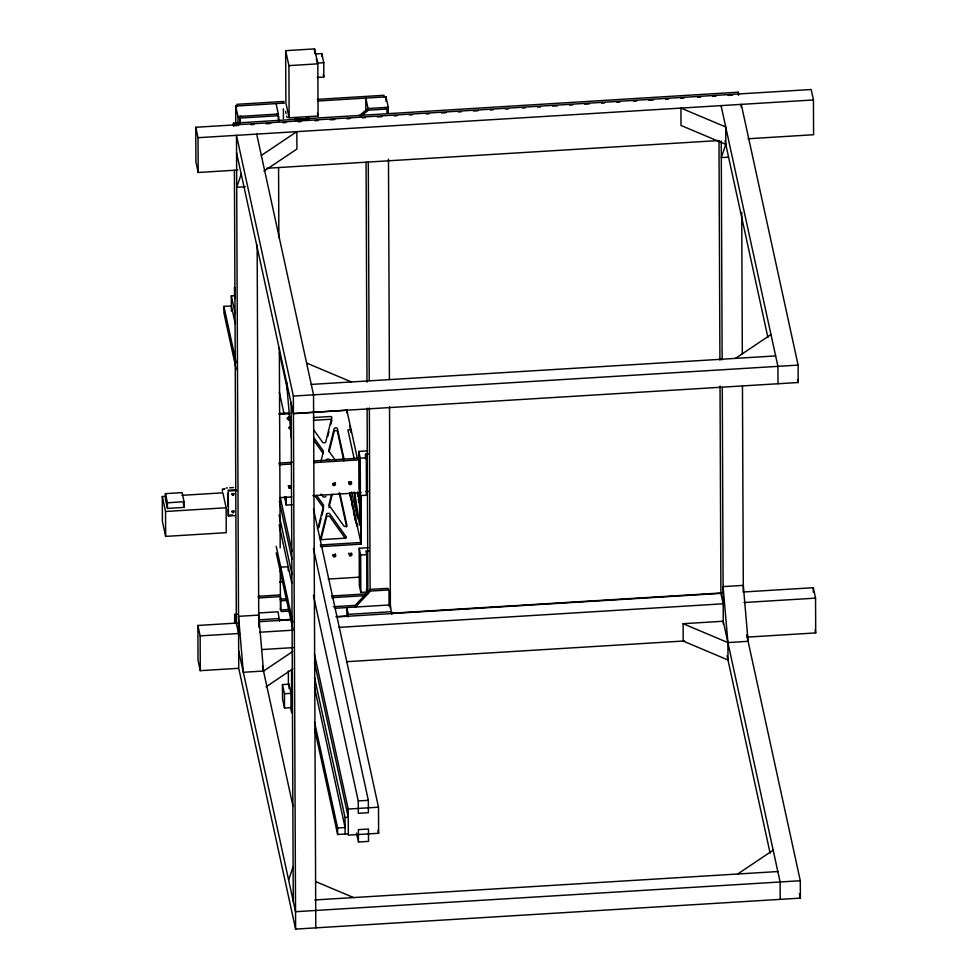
<?xml version="1.0" encoding="UTF-8"?>
<svg xmlns="http://www.w3.org/2000/svg" width="978" height="978" viewBox="0 0 978 978"><rect width="100%" height="100%" fill="white"/><g stroke="black" fill="none" stroke-linecap="round" stroke-linejoin="round"><path stroke-width="1.47" d="M283.498 102.47L283.51 102.238M297.813 119.976L298.828 118.485L298.938 119.842M234.084 511.042L232.935 512.02L231.982 511.005M302.63 119.719L302.997 118.961L303.828 119.377A6.687 3.46 -0.2 0 0 304.341 119.292L305.552 119.243M304.329 119.414L304.317 120.037M297.96 118.155L297.532 119.854M297.556 118.656L297.581 118.595A6.687 3.46 -0.2 0 0 297.984 118.766M223.913 489.012L224.854 488.78L224.023 489.11M320.845 461.579L323.412 451.31A1.614 0.831 -0.2 0 0 323.327 450.919L313.742 437.496M327.874 436.164L328.963 431.824M330.76 424.574L331.848 420.234A1.614 0.831 -0.2 0 0 330.063 419.305L313.425 420.32M329.085 451.885L334.195 431.347A1.614 0.831 -0.2 0 1 335.809 430.613A1.614 0.831 -0.2 0 1 337.398 431.359L343.828 460.846M318.901 527.362L321.09 518.56M321.823 515.626L323.278 509.758M331.493 494.538L328.938 504.807A1.614 0.831 -0.2 0 0 329.024 505.198L343.828 525.956A1.614 0.831 -0.2 0 0 345.711 526.47A1.614 0.831 -0.2 0 0 346.933 525.565L339.867 493.132M320.882 539.954L326.652 516.787A1.614 0.831 -0.2 0 1 328.07 516.054A1.614 0.831 -0.2 0 1 329.769 516.592L345.454 538.597M328.95 507.57L332.239 494.367M306.627 117.837L307.165 118.558M302.691 119.536L302.703 119.475A6.687 3.46 -0.2 0 1 302.165 119.499L301.028 119.45A6.687 3.46 -0.2 0 1 300.503 119.402L300.001 118.876L299.268 119.927M241.224 174.084L236.713 187.311L245.368 186.786M288.608 879.968L293.119 866.74M725.798 144.365L680.994 125.465L680.92 108.081L725.725 126.969L725.798 144.365L721.287 157.592L728.5 157.152M231.969 493.438L232.862 494.636L233.999 493.487M222.495 488.89L222.385 491.286M299.39 119.267L299.427 119.206A6.687 3.46 -0.2 0 1 298.938 119.096M296.615 119.842L296.615 118.326L297.813 118.008M359.415 115.551L367.618 108.888A1.614 1.369 -12.3 0 1 368.669 108.485M360.955 116.26L367.972 110.538A1.614 1.369 -12.3 0 1 369.024 110.135L385.356 109.133A1.614 1.369 -12.3 0 1 386.97 110.416L386.982 113.411M261.346 155.453L296.835 131.639L296.909 149.035L263.95 171.15M263.534 671.079L292.679 651.519M735.493 358.388L770.994 334.562M266.138 686.776L292.752 668.915M737.681 874.014L773.182 850.188M289.512 416.909L288.852 416.995L289.83 416.909M290.111 419.648L288.791 419.55M285.649 50.673L314.574 48.9L317.838 63.839L318.058 116.015L289.133 117.8L285.882 102.849L285.649 50.673L288.913 65.624L289.133 117.8M315.222 53.986L321.786 53.582L323.779 62.702L323.828 77.054L317.275 77.458M317.214 63.105L323.779 62.702M288.913 65.624L317.838 63.839M283.962 101.431L236.982 104.316L237.348 105.966M317.3 99.389L383.963 95.294L384.33 96.956M235.771 124.402L235.686 106.076L284.317 103.093M317.654 101.04L385.98 96.846L388.254 107.287L388.29 113.387M235.686 106.076L237.96 116.504L278.351 114.023L278.375 121.064M388.254 107.287L368.07 108.521L365.796 98.093L365.845 110.306M233.497 126.052L233.485 123.155L738.256 92.189L738.818 94.744M237.788 170.05L198.179 172.483L195.906 162.055L195.759 127.274L811.165 89.511L813.439 99.952L813.586 134.732L748.084 138.754M238.62 125.428L234.048 125.71L233.485 123.155M250.82 124.683L253.877 124.487M266.077 123.741L270.649 123.46M282.85 122.715L285.894 122.531M298.094 121.773L301.151 121.59M314.867 120.746L317.923 120.563M330.124 119.817L334.696 119.536M346.897 118.79L349.941 118.595M362.141 117.849L365.197 117.666M377.398 116.908L381.97 116.639M394.171 115.881L397.215 115.697M409.415 114.952L412.471 114.756M426.188 113.925L429.244 113.729M441.445 112.983L446.017 112.702M458.217 111.957L461.274 111.773M473.462 111.015L478.046 110.734M490.247 109.988L493.291 109.805M505.492 109.059L508.548 108.864M522.264 108.02L525.32 107.837M537.521 107.091L540.565 106.908M552.766 106.15L557.338 105.868M569.538 105.123L572.595 104.939M584.795 104.194L589.367 103.912M601.568 103.167L604.612 102.971M616.812 102.225L619.869 102.042M633.585 101.199L636.641 101.015M648.842 100.257L653.414 99.976M665.615 99.23L668.659 99.047M680.859 98.301L683.915 98.106M697.644 97.262L700.688 97.079M712.889 96.333L715.933 96.15M728.133 95.392L732.718 95.11M195.759 127.274L198.033 137.702L813.439 99.952M266.725 168.277L719.148 140.526M231.383 311.138L231.321 295.882L234.524 295.686L235.185 298.669M236.273 369.537L223.925 312.911L223.901 306.383L231.37 305.931L235.27 323.804M311.261 384.415L775.652 355.919M293.351 396.078L798.109 365.112L798.182 382.508L293.424 413.474L293.351 396.078L236.48 135.294L238.742 668.304L295.613 929.1L800.371 898.134L800.297 880.738L746.691 634.856M279.243 413.449L289.61 412.814M279.048 414.391L289.598 413.743M236.554 152.678L293.424 413.694L346.86 410.222L357.386 458.523M313.412 417.569L330.051 416.542A1.614 0.831 -0.2 0 1 331.835 417.472L325.698 442.093A1.614 0.831 -0.2 0 1 324.28 442.826A1.614 0.831 -0.2 0 1 322.593 442.288L313.865 430.063M368.4 454L365.515 454.171L366.31 457.826L366.469 495.223L360.405 495.589L358.926 488.804L358.767 451.42L367.655 450.87M278.754 463.12L292.41 462.276M313.645 460.98L359.146 458.181M358.767 451.42L360.246 458.193L366.31 457.826M279.121 464.77L291.248 464.024M314.011 462.631L359.513 459.843M226.236 487.998L227.397 487.924M229.732 487.777L233.522 487.545M165.429 493.645L182.091 492.619L184.072 501.751L184.096 507.399L167.446 508.426L165.453 499.293L165.429 493.645L167.421 502.778L167.446 508.426M228.106 490.21L235.564 489.746M236.847 490.504L228.29 491.029L228.387 516.042L235.527 515.602M181.981 495.333L222.874 492.826L226.126 507.765L226.236 532.68L165.661 536.396L162.397 521.457L162.299 496.543L165.331 496.359M167.421 502.778L184.072 501.751M365.674 491.567L368.559 491.396M279.745 497.68L291.786 496.946M312.85 495.65L361.004 492.692M162.299 496.543L165.551 511.482L226.126 507.765M284.464 496.677L286.297 505.088L292.361 504.721M229.708 515.113L232.678 514.929M320.234 544.99L361.053 542.484M320.588 546.641L361.224 544.147L361.016 495.724M368.804 550.834L365.919 551.005L366.713 554.66L366.872 592.057L360.821 592.423L359.342 585.639L359.183 548.255L368.07 547.704M359.183 548.255L360.662 555.027L366.713 554.66M279.61 582.069L282.654 581.873M328.156 579.086L360.014 577.13M258.058 596.287L278.779 595.015A1.614 1.369 -12.3 0 1 280.393 596.299M258.424 597.937L279.146 596.666A1.614 1.369 -12.3 0 1 280.747 597.949L280.808 610.235A1.614 1.369 -12.3 0 0 282.41 611.519L289.953 611.054M280.014 599.172L287.581 598.707M331.53 596.018L367.887 593.78M280.368 600.834L286.432 600.455M331.884 597.668L365.222 595.626M289.586 609.404L282.055 609.856A1.614 1.369 -12.3 0 1 280.441 608.585M333.327 606.715L354.439 605.419A1.614 1.369 -12.3 0 0 355.65 604.869L369.635 589.917A1.614 1.369 -12.3 0 1 370.845 589.367L387.031 588.377A1.614 1.369 -12.3 0 1 388.645 589.648M234.659 623.279L234.622 614.453L237.617 614.27M258.571 612.974L278.033 611.788L279.525 621.177M335.197 608.279L390.222 604.905L391.713 614.294M258.559 619.856L279.512 618.561M346.848 616.397L346.811 607.57L348.29 614.343L391.701 611.678M279.549 620.089L290.234 619.429M335.98 616.617L348.18 615.871M392.398 613.157L721.801 592.949M238.375 668.329L200.294 670.663L198.021 660.236L197.874 625.455L237.471 623.023M258.803 621.715L292.312 619.661M336.493 616.947L721.886 593.304M743.207 591.996L813.28 587.705L815.554 598.133L815.701 632.913L747.155 637.118M197.874 625.455L200.148 635.883L239.757 633.451M259.549 632.24L293.07 630.187M338.767 627.387L722.632 603.829M743.965 602.521L815.554 598.133M261.847 649.551L293.07 647.632M683.109 623.707L727.913 642.595L748.097 641.299L743.292 585.37L723.097 586.604L727.901 642.546L727.987 659.991L683.182 641.091L683.109 623.707L723.255 621.238L780.114 881.985L780.187 899.369M346.53 661.703L684.698 640.957M282.471 684.612L289.036 684.209L291.028 693.341L291.089 707.681L284.525 708.084L282.532 698.964L282.471 684.612L284.464 693.732L284.525 708.084M284.464 693.732L291.028 693.341M358.254 800.945L368.339 800.334L368.4 812.694L358.303 813.317L358.254 800.945L313.412 595.296M348.217 809.05L378.498 807.192L378.62 833.28L348.327 835.139L348.217 809.05L314.427 654.062M314.5 677.387L345.051 817.461L348.254 817.266L314.464 662.289M314.549 722.167L337.618 827.975L345.087 827.51L314.549 687.424M314.574 728.683L337.642 834.491L348.327 833.831M358.425 842.009L368.523 841.386L368.461 829.026L358.376 829.637L358.425 842.009L356.469 833.073M314.94 899.943L777.84 871.545M800.297 880.738L295.539 911.704L238.669 650.92M307.544 117.067L308.681 117.177M306.909 118.693L305.662 118.338L305.857 119.145M306.603 363.058L351.408 381.946M315.796 881.63L353.596 897.572M307.434 117.287L308.168 118.839M287.251 117.69L286.615 116.125M335.76 460.748L328.791 450.98A1.614 0.831 -0.2 0 1 328.706 450.589L334.183 428.596A1.614 0.831 -0.2 0 1 335.796 427.863A1.614 0.831 -0.2 0 1 337.386 428.596L344.134 459.55M313.755 440.247L323.327 453.682M321.077 494.061L322.826 496.506A1.614 0.831 -0.2 0 0 324.513 497.044A1.614 0.831 -0.2 0 0 325.931 496.311M316.591 495.369L323.547 505.137A1.614 0.831 -0.2 0 1 323.632 505.528L318.156 527.533A1.614 0.831 -0.2 0 1 317.373 528.144M314.855 495.687L323.559 507.9A1.614 0.831 -0.2 0 1 323.657 508.095M357.667 492.472L359.525 497.753L359.611 525.198L354.684 492.191M357.679 525.785L356.615 523.034L356.628 525.797M798.109 365.112L741.251 104.328L741.263 107.225M797.535 379.525L798.182 382.508M721.055 105.563L777.926 366.359L777.999 383.743M725.028 140.832L767.926 337.544M815.053 629.93L815.701 632.913M799.393 893.66L800.371 898.134M723.182 603.805L720.908 593.365L720.028 386.053M727.057 655.712L770.114 853.171M323.266 74.45L323.828 77.054M316.359 59.193L316.921 61.81M317.459 113.301L318.058 116.015M285.564 111.321L286.053 113.57M349.598 425.503L351.114 432.447L351.102 429.697L347.899 429.892L354.183 458.719M276.077 103.595L278.351 114.023M351.689 491.922L357.569 518.719L354.06 492.325M350.014 492.753L361.224 544.147M349.708 494.073L350.968 499.844M351.603 502.729L352.862 508.487M353.486 511.372L356.004 522.912M366.347 589.624L366.872 592.057M339.232 492.936L346.628 526.849M256.676 134.047L313.535 394.843L313.608 412.239M279.402 352.667L288.18 392.911M313.522 509.147L378.498 807.192M377.96 830.298L378.62 833.28M279.317 392.007L284.195 414.354M313.437 548.475L368.339 800.334M235.148 290.442L234.488 287.471L234.537 296.163M280.307 497.594L292.006 551.237M279.366 501.335L292.043 559.453M231.321 295.882L235.221 313.767M279.085 514.941L292.08 574.563M279.133 524.99L291.799 583.108M223.901 306.383L236.248 363.009M276.212 546.311L292.777 622.314M276.236 552.839L292.813 628.842M290.539 707.326L291.725 712.766L291.542 669.539M262.434 666.067L292.984 806.153M228.387 516.042L228.192 509.33M234.622 614.453L236.114 623.842M238.608 633.524L236.334 623.096L234.414 170.368M183.253 503.487L184.096 507.399M349.953 493.034L356.016 522.814M357.887 491.983L360.491 509.721M357.483 493.609L357.911 496.579M358.351 499.538L358.779 502.509M286.493 381.689L291.297 437.631M813.28 587.705L813.305 592.24M741.715 212.324L742.326 354.085M742.461 386.102L743.329 591.886M738.256 92.189L738.268 95.086M721.226 141.052L722.155 359.904M722.265 387.337L723.268 624.135M718.989 140.636L719.918 360.136M388.474 159.218L389.415 379.207M389.525 406.714L390.381 608.365M389.073 606.299L389.012 591.311A1.614 1.369 -12.3 0 0 387.398 590.027L371.2 591.018A1.614 1.369 -12.3 0 0 369.99 591.58L356.004 606.519A1.614 1.369 -12.3 0 1 354.794 607.081M385.98 96.846L386.004 101.431M368.29 161.993L369.219 380.454M369.342 407.948L370.112 591.274M366.065 162.25L366.994 382.239M367.105 408.217L367.887 593.059M365.515 454.171L365.527 458.658M360.662 495.577L360.858 542.497M360.246 458.193L360.405 495.589M360.662 555.027L360.821 592.423M348.29 614.343L348.302 616.959M346.86 410.222L346.872 412.985M345.051 817.461L345.112 834.038M337.618 827.975L337.642 834.491M321.786 53.582L321.799 56.455M314.574 48.9L314.598 53.374M313.608 412.459L315.796 927.865M308.962 116.626L308.975 118.839M308.73 116.761L308.779 119.023M307.984 119.01L307.838 117.886A6.687 3.46 -0.2 0 0 308.046 117.605M296.407 119.683L296.493 117.935A6.687 3.46 -0.2 0 0 296.799 118.155M295.637 117.886L295.649 119.915M295.356 117.641L295.295 120.062M293.424 413.694L295.613 929.1M291.151 403.046L293.266 901.325M289.036 684.209L289.048 688.512M288.241 570.626L288.229 566.714L280.759 567.179L280.784 573.695M288.351 670.994L288.412 684.404M286.261 496.616L286.297 505.088M283.388 108.827L283.424 118.619M278.73 121.296L278.706 117.067A1.614 1.369 -12.3 0 0 277.104 115.783L241.59 117.959A1.614 1.369 -12.3 0 0 239.989 119.438L240.013 123.937M278.571 167.495L278.864 237.764M279.341 347.765L280.185 547.888M280.283 570.81L280.454 610.529M257.153 245.099L258.767 627.118M239.659 123.778L239.634 117.776A1.614 1.369 -12.3 0 1 241.224 116.296M237.96 116.504L237.996 124.145M228.118 493.144L228.18 506.384M198.033 137.702L198.179 172.483M200.148 635.883L200.294 670.663M165.551 511.482L165.661 536.396M290.967 485.577A1.381 1.174 -12.3 0 1 288.253 485.528M335.124 482.655A1.381 1.174 -12.3 0 1 332.997 483.768M351.285 481.665A1.381 1.174 -12.3 0 1 348.633 482.252M351.579 553.047A1.381 1.174 -12.3 0 1 350.161 554.196A1.381 1.174 -12.3 0 1 348.84 553.108M335.43 553.927A1.381 1.174 -12.3 0 1 332.997 554.819M348.963 481.848A1.381 1.174 -12.3 0 1 348.645 481.628M288.95 420.051A1.381 0.709 -0.2 0 1 288.534 419.232A1.381 0.709 -0.2 0 1 289.916 418.78M289.867 419.758A2.665 1.381 -0.2 0 1 287.141 418.352A2.665 1.381 -0.2 0 1 290.001 417.007M290.906 429.061A2.665 1.381 -0.2 0 1 289.195 427.789A2.665 1.381 -0.2 0 1 290.894 426.384M290.845 426.494A2.665 1.381 -0.2 0 0 289.195 427.789A2.665 1.381 -0.2 0 0 290.833 428.939M290.49 428.829A1.381 0.709 -0.2 0 1 290.979 428.327M326.407 459.807A1.614 0.831 -0.2 0 1 327.826 459.085A1.614 0.831 -0.2 0 1 329.525 459.611M307.104 118.326A6.687 3.46 -0.2 0 1 306.725 118.521M305.845 118.888A6.687 3.46 -0.2 0 1 305.38 119.035M385.002 107.482A1.614 1.369 -12.3 0 1 386.603 108.766M276.737 114.12A1.614 1.369 -12.3 0 1 278.351 115.404M232.079 494.526C233.95 497.704 234.854 491.531 232.092 494.44M232.153 511.922C234.158 515.088 234.744 508.829 232.153 511.922M326.64 514.025L320.503 538.646A1.614 0.831 -0.2 0 0 322.288 539.575L344.989 538.181A1.614 0.831 -0.2 0 0 346.322 537.056L329.757 513.829A1.614 0.831 -0.2 0 0 328.058 513.291A1.614 0.831 -0.2 0 0 326.64 514.025M258.718 615.089L238.522 616.336L243.326 672.277L263.522 671.03L258.718 615.089M289.305 488.169A1.381 1.174 -12.3 0 0 291.358 487.02A1.381 1.174 -12.3 0 0 289.292 486.127A1.381 1.174 -12.3 0 0 289.305 488.169M333.437 485.455A1.381 1.174 -12.3 0 0 335.491 484.306A1.381 1.174 -12.3 0 0 333.437 483.413A1.381 1.174 -12.3 0 0 333.437 485.455M349.598 484.465A1.381 1.174 -12.3 0 0 351.64 483.315A1.381 1.174 -12.3 0 0 349.586 482.423A1.381 1.174 -12.3 0 0 349.598 484.465M349.892 555.736A1.381 1.174 -12.3 0 0 351.946 554.587A1.381 1.174 -12.3 0 0 349.892 553.695A1.381 1.174 -12.3 0 0 349.892 555.736M333.742 556.726A1.381 1.174 -12.3 0 0 335.796 555.577A1.381 1.174 -12.3 0 0 333.73 554.685A1.381 1.174 -12.3 0 0 333.742 556.726"/></g></svg>
